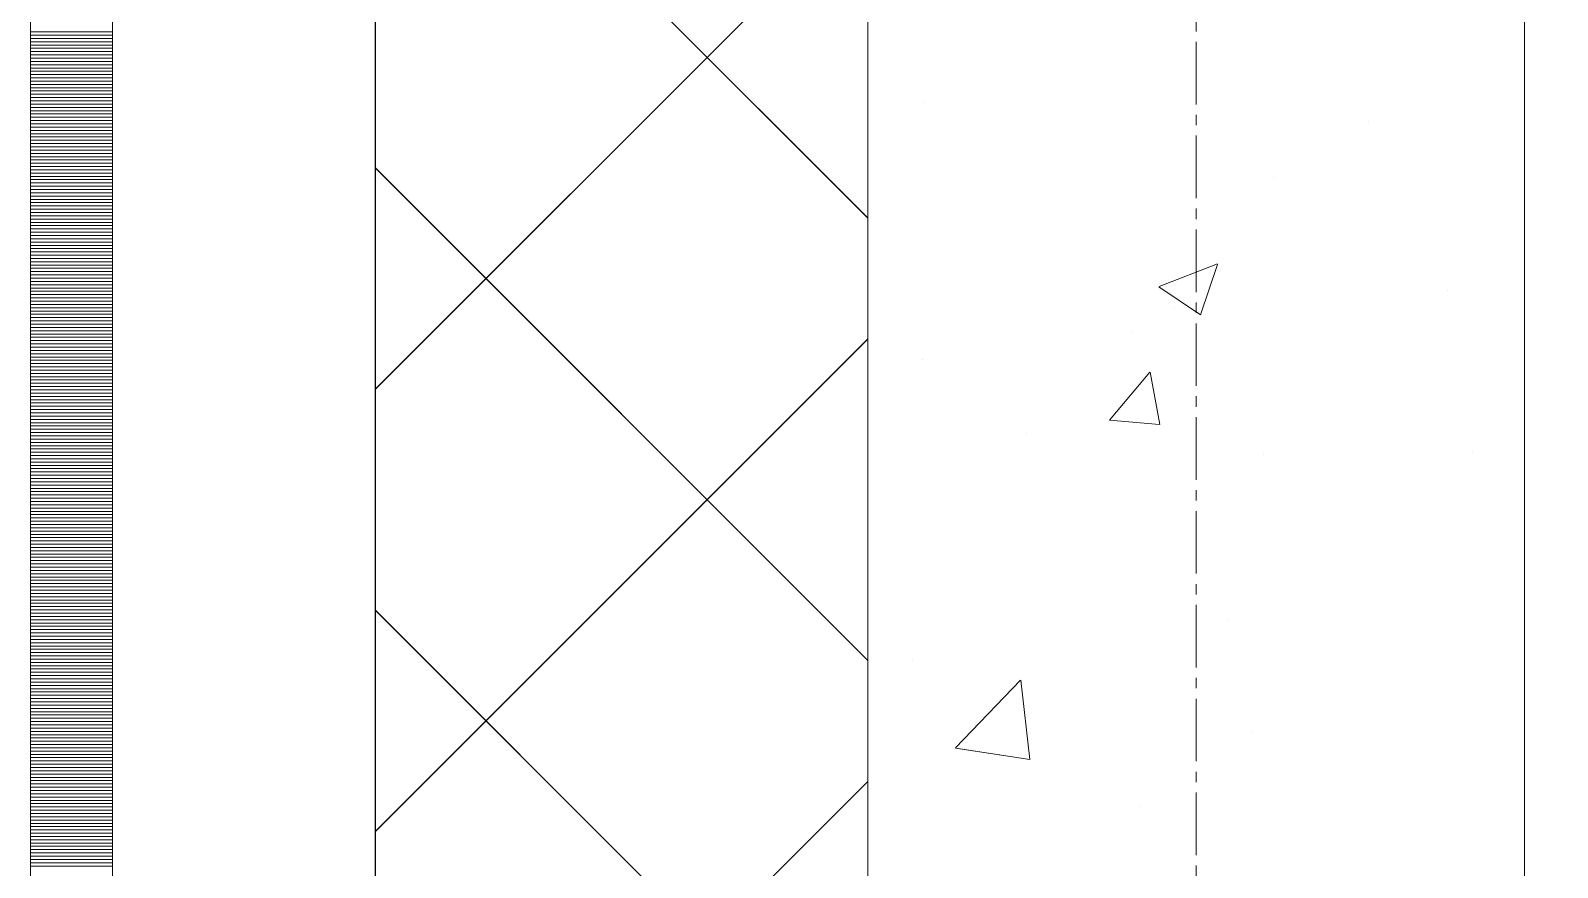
# Model space of a CAD drawing. Header units: millimetres. Extents: x 470010 to 1231400, y -134005 to 421770.
# Drawn here: x 672518.6 to 672983.6, y -74023.9 to -73769.1 of the extents above; entities that cross this region are included whole.
import ezdxf
from ezdxf.enums import TextEntityAlignment as Align

# ---------------------------------------------------------------- set-up
doc = ezdxf.new("R2010")
doc.units = ezdxf.units.MM
doc.linetypes.add('CENTER2', pattern=[28.575, 19.05, -3.175, 3.175, -3.175])
doc.linetypes.add('DASHED', pattern=[19.05, 12.7, -6.35])
doc.layers.get('Defpoints').update_dxf_attribs({"color": 140})
doc.layers.add('АР_Делит', color=120, linetype='Continuous', lineweight=0, plot=False)
for name, color, linetype, lineweight in [('АР_Стены ПЕНОблок', 52, 'Continuous', 20), ('АР_Тонкая', 254, 'Continuous', 5), ('АР_Утеплитель', 31, 'Continuous', 0), ('АР_Штриховка', 8, 'Continuous', 0)]:
    doc.layers.add(name, color=color, linetype=linetype, lineweight=lineweight)
doc.layers.add('РД_Оси_100', color=7, linetype='Continuous', lineweight=0, true_color=0x525252)
doc.styles.add('style1', font='ARIALN.TTF')

# ---------------------------------------------------------------- blocks, each defined once
blk = doc.blocks.new('СОШ_2200_АР_ОСИ_М100_28.05.24')
at = {"layer": 'АР_Делит', "color": 251, "linetype": 'DASHED', "true_color": 0x636466}
blk.add_lwpolyline([(114955, 135155), (114955, -355), (93595.036, -355), (93595.036, 13855), (94145, 13855), (94145, 68320), (66055, 68320), (66055, 13857.73), (83455, 13857.73), (83455, -355), (45245, -355), (45245, 13145), (44695, 13145), (44695, 26755), (45245, 26755), (45245, 68320), (20455, 68320), (20455, 26755), (27955, 26755), (27955, 13145), (-355, 13145), (-355, 100855)], dxfattribs=at)
at = {"layer": 'РД_Оси_100', "color": 251, "linetype": 'CENTER2', "true_color": 0x636466}
blk.add_line((0, -6155), (0, 139938.679), dxfattribs=at)
blk = doc.blocks.new('A$C9108343f')
at = {"layer": 'АР_Стены ПЕНОблок', "color": 18, "linetype": 'Continuous', "lineweight": 20, "true_color": 0x000000}
for p, q in [((7054.96, 97555), (7054.96, 21355)), ((7254.96, 21355), (7254.96, 97555))]:
    blk.add_line(p, q, dxfattribs=at)
at = {"layer": 'АР_Тонкая', "color": 18, "linetype": 'Continuous', "lineweight": 5, "true_color": 0x000000}
for p, q in [((6799.96, 97555), (6799.96, 21355)), ((6824.96, 97555), (6824.96, 21355)), ((6824.96, 21355), (6824.96, 97555)), ((6904.96, 21355), (6904.96, 97555))]:
    blk.add_line(p, q, dxfattribs=at)
at = {"layer": 'АР_Утеплитель', "color": 18, "linetype": 'Continuous', "lineweight": 0, "true_color": 0x000000}
for p, q in [((6904.96, 97555), (6904.96, 21355)), ((7054.96, 21355), (7054.96, 97555))]:
    blk.add_line(p, q, dxfattribs=at)
at = {"layer": 'АР_Штриховка', "color": 18, "linetype": 'Continuous', "lineweight": 0, "true_color": 0x000000}
for p, q in [((7054.96, 26540.08), (6904.96, 26690.08)), ((6904.96, 26487.94), (7054.96, 26637.94)), ((6799.96, 26596.75), (6824.96, 26596.75)), ((6799.96, 26595.75), (6824.96, 26595.75)), ((6799.96, 26594.75), (6824.96, 26594.75)), ((6799.96, 26593.75), (6824.96, 26593.75)), ((6799.96, 26592.75), (6824.96, 26592.75)), ((6799.96, 26591.75), (6824.96, 26591.75)), ((6799.96, 26590.75), (6824.96, 26590.75)), ((6799.96, 26589.75), (6824.96, 26589.75)), ((6799.96, 26588.75), (6824.96, 26588.75)), ((6799.96, 26587.75), (6824.96, 26587.75)), ((6799.96, 26586.75), (6824.96, 26586.75)), ((6799.96, 26585.75), (6824.96, 26585.75)), ((6799.96, 26584.75), (6824.96, 26584.75)), ((6799.96, 26583.75), (6824.96, 26583.75)), ((6799.96, 26582.75), (6824.96, 26582.75)), ((6799.96, 26581.75), (6824.96, 26581.75)), ((6799.96, 26580.75), (6824.96, 26580.75)), ((6799.96, 26579.75), (6824.96, 26579.75)), ((6799.96, 26578.75), (6824.96, 26578.75)), ((6799.96, 26577.75), (6824.96, 26577.75)), ((6799.96, 26576.75), (6824.96, 26576.75)), ((6799.96, 26575.75), (6824.96, 26575.75)), ((6799.96, 26574.75), (6824.96, 26574.75)), ((7071.88, 26575.31), (7071.88, 26575.31)), ((6799.96, 26573.75), (6824.96, 26573.75)), ((6799.96, 26572.75), (6824.96, 26572.75)), ((6799.96, 26571.75), (6824.96, 26571.75)), ((6799.96, 26570.75), (6824.96, 26570.75)), ((6799.96, 26569.75), (6824.96, 26569.75)), ((6799.96, 26568.75), (6824.96, 26568.75)), ((6799.96, 26567.75), (6824.96, 26567.75)), ((6799.96, 26566.75), (6824.96, 26566.75)), ((6799.96, 26565.75), (6824.96, 26565.75)), ((7207.47, 26569.59), (7207.47, 26569.59)), ((6799.96, 26564.75), (6824.96, 26564.75)), ((6799.96, 26563.75), (6824.96, 26563.75)), ((6799.96, 26562.75), (6824.96, 26562.75)), ((6799.96, 26561.75), (6824.96, 26561.75)), ((6799.96, 26560.75), (6824.96, 26560.75)), ((6799.96, 26559.75), (6824.96, 26559.75)), ((6799.96, 26558.75), (6824.96, 26558.75)), ((6799.96, 26557.75), (6824.96, 26557.75)), ((6799.96, 26556.75), (6824.96, 26556.75)), ((6799.96, 26555.75), (6824.96, 26555.75)), ((6799.96, 26554.75), (6824.96, 26554.75)), ((6799.96, 26553.75), (6824.96, 26553.75)), ((6799.96, 26552.75), (6824.96, 26552.75)), ((6799.96, 26551.75), (6824.96, 26551.75)), ((7054.96, 26405.37), (6904.96, 26555.37)), ((7178.41, 26552.5), (7178.41, 26552.5)), ((6799.96, 26550.75), (6824.96, 26550.75)), ((6799.96, 26549.75), (6824.96, 26549.75)), ((6799.96, 26548.75), (6824.96, 26548.75)), ((6799.96, 26547.75), (6824.96, 26547.75)), ((6799.96, 26546.75), (6824.96, 26546.75)), ((6799.96, 26545.75), (6824.96, 26545.75)), ((6799.96, 26544.75), (6824.96, 26544.75)), ((6799.96, 26543.75), (6824.96, 26543.75)), ((6799.96, 26542.75), (6824.96, 26542.75)), ((6799.96, 26541.75), (6824.96, 26541.75)), ((6799.96, 26540.75), (6824.96, 26540.75)), ((6799.96, 26539.75), (6824.96, 26539.75)), ((6799.96, 26538.75), (6824.96, 26538.75)), ((6799.96, 26537.75), (6824.96, 26537.75)), ((6799.96, 26536.75), (6824.96, 26536.75)), ((6799.96, 26535.75), (6824.96, 26535.75)), ((6799.96, 26534.75), (6824.96, 26534.75)), ((6799.96, 26533.75), (6824.96, 26533.75)), ((6799.96, 26532.75), (6824.96, 26532.75)), ((6799.96, 26531.75), (6824.96, 26531.75)), ((6799.96, 26530.75), (6824.96, 26530.75)), ((6799.96, 26529.75), (6824.96, 26529.75)), ((6799.96, 26528.75), (6824.96, 26528.75)), ((6799.96, 26527.75), (6824.96, 26527.75)), ((6799.96, 26526.75), (6824.96, 26526.75)), ((6799.96, 26525.75), (6824.96, 26525.75)), ((6799.96, 26524.75), (6824.96, 26524.75)), ((6799.96, 26523.75), (6824.96, 26523.75)), ((7143.65, 26519.24), (7161.43, 26526.07)), ((7156.24, 26510.6), (7161.39, 26525.95)), ((6799.96, 26522.75), (6824.96, 26522.75)), ((6799.96, 26521.75), (6824.96, 26521.75)), ((6799.96, 26520.75), (6824.96, 26520.75)), ((6799.96, 26519.75), (6824.96, 26519.75)), ((7143.59, 26519.12), (7156.23, 26510.6)), ((6799.96, 26518.75), (6824.96, 26518.75)), ((6799.96, 26517.75), (6824.96, 26517.75)), ((6799.96, 26516.75), (6824.96, 26516.75)), ((6799.96, 26515.75), (6824.96, 26515.75)), ((6799.96, 26514.75), (6824.96, 26514.75)), ((7231.47, 26518.12), (7231.47, 26518.12)), ((6799.96, 26513.75), (6824.96, 26513.75)), ((6799.96, 26512.75), (6824.96, 26512.75)), ((6799.96, 26511.75), (6824.96, 26511.75)), ((6799.96, 26510.75), (6824.96, 26510.75)), ((6799.96, 26509.75), (6824.96, 26509.75)), ((7148.22, 26512.49), (7148.22, 26512.49)), ((6799.96, 26508.75), (6824.96, 26508.75)), ((6799.96, 26507.75), (6824.96, 26507.75)), ((6799.96, 26506.75), (6824.96, 26506.75)), ((6799.96, 26505.75), (6824.96, 26505.75)), ((7135.27, 26505.45), (7135.27, 26505.45)), ((6799.96, 26504.75), (6824.96, 26504.75)), ((6799.96, 26503.75), (6824.96, 26503.75)), ((6799.96, 26502.75), (6824.96, 26502.75)), ((6799.96, 26501.75), (6824.96, 26501.75)), ((6799.96, 26500.75), (6824.96, 26500.75)), ((6904.96, 26353.23), (7054.96, 26503.23)), ((6799.96, 26499.75), (6824.96, 26499.75)), ((6799.96, 26498.75), (6824.96, 26498.75)), ((6799.96, 26497.75), (6824.96, 26497.75)), ((6799.96, 26496.75), (6824.96, 26496.75)), ((6799.96, 26495.75), (6824.96, 26495.75)), ((7071.68, 26497.08), (7071.68, 26497.08)), ((6799.96, 26494.75), (6824.96, 26494.75)), ((6799.96, 26493.75), (6824.96, 26493.75)), ((6799.96, 26492.75), (6824.96, 26492.75)), ((6799.96, 26491.75), (6824.96, 26491.75)), ((7128.58, 26478.5), (7140.82, 26493.09)), ((7143.9, 26477.19), (7140.96, 26493.11)), ((6799.96, 26490.75), (6824.96, 26490.75)), ((6799.96, 26489.75), (6824.96, 26489.75)), ((6799.96, 26488.75), (6824.96, 26488.75)), ((6799.96, 26487.75), (6824.96, 26487.75)), ((6799.96, 26486.75), (6824.96, 26486.75)), ((6799.96, 26485.75), (6824.96, 26485.75)), ((6799.96, 26484.75), (6824.96, 26484.75)), ((6799.96, 26483.75), (6824.96, 26483.75)), ((6799.96, 26482.75), (6824.96, 26482.75)), ((6799.96, 26481.75), (6824.96, 26481.75)), ((6799.96, 26480.75), (6824.96, 26480.75)), ((6799.96, 26479.75), (6824.96, 26479.75)), ((6799.96, 26478.75), (6824.96, 26478.75)), ((6799.96, 26477.75), (6824.96, 26477.75)), ((7128.58, 26478.49), (7143.76, 26477.16)), ((6799.96, 26476.75), (6824.96, 26476.75)), ((6799.96, 26475.75), (6824.96, 26475.75)), ((6799.96, 26474.75), (6824.96, 26474.75)), ((6799.96, 26473.75), (6824.96, 26473.75)), ((6799.96, 26472.75), (6824.96, 26472.75)), ((7103.38, 26474.59), (7103.38, 26474.59)), ((6799.96, 26471.75), (6824.96, 26471.75)), ((6799.96, 26470.75), (6824.96, 26470.75)), ((6799.96, 26469.75), (6824.96, 26469.75)), ((6799.96, 26468.75), (6824.96, 26468.75)), ((7175.32, 26467.95), (7175.32, 26467.95)), ((7238.97, 26468.86), (7238.97, 26468.86)), ((6799.96, 26467.75), (6824.96, 26467.75)), ((6799.96, 26466.75), (6824.96, 26466.75)), ((6799.96, 26465.75), (6824.96, 26465.75)), ((6799.96, 26464.75), (6824.96, 26464.75)), ((6799.96, 26463.75), (6824.96, 26463.75)), ((6799.96, 26462.75), (6824.96, 26462.75)), ((6799.96, 26461.75), (6824.96, 26461.75)), ((6799.96, 26460.75), (6824.96, 26460.75)), ((6799.96, 26459.75), (6824.96, 26459.75)), ((6799.96, 26458.75), (6824.96, 26458.75)), ((6799.96, 26457.75), (6824.96, 26457.75)), ((6799.96, 26456.75), (6824.96, 26456.75)), ((6799.96, 26455.75), (6824.96, 26455.75)), ((6799.96, 26454.75), (6824.96, 26454.75)), ((6799.96, 26453.75), (6824.96, 26453.75)), ((6799.96, 26452.75), (6824.96, 26452.75)), ((6799.96, 26451.75), (6824.96, 26451.75)), ((6799.96, 26450.75), (6824.96, 26450.75)), ((6799.96, 26449.75), (6824.96, 26449.75)), ((6799.96, 26448.75), (6824.96, 26448.75)), ((6799.96, 26447.75), (6824.96, 26447.75)), ((6799.96, 26446.75), (6824.96, 26446.75)), ((6799.96, 26445.75), (6824.96, 26445.75)), ((6799.96, 26444.75), (6824.96, 26444.75)), ((6799.96, 26443.75), (6824.96, 26443.75)), ((6799.96, 26442.75), (6824.96, 26442.75)), ((6799.96, 26441.75), (6824.96, 26441.75)), ((6799.96, 26440.75), (6824.96, 26440.75)), ((6799.96, 26439.75), (6824.96, 26439.75)), ((6799.96, 26438.75), (6824.96, 26438.75)), ((6799.96, 26437.75), (6824.96, 26437.75)), ((6799.96, 26436.75), (6824.96, 26436.75)), ((6799.96, 26435.75), (6824.96, 26435.75)), ((6799.96, 26434.75), (6824.96, 26434.75)), ((6799.96, 26433.75), (6824.96, 26433.75)), ((6799.96, 26432.75), (6824.96, 26432.75)), ((6799.96, 26431.75), (6824.96, 26431.75)), ((6799.96, 26430.75), (6824.96, 26430.75)), ((6799.96, 26429.75), (6824.96, 26429.75)), ((6799.96, 26428.75), (6824.96, 26428.75)), ((6799.96, 26427.75), (6824.96, 26427.75)), ((6799.96, 26426.75), (6824.96, 26426.75)), ((6799.96, 26425.75), (6824.96, 26425.75)), ((6799.96, 26424.75), (6824.96, 26424.75)), ((6799.96, 26423.75), (6824.96, 26423.75)), ((6799.96, 26422.75), (6824.96, 26422.75)), ((6799.96, 26421.75), (6824.96, 26421.75)), ((6799.96, 26420.75), (6824.96, 26420.75)), ((6799.96, 26419.75), (6824.96, 26419.75)), ((6799.96, 26418.75), (6824.96, 26418.75)), ((6799.96, 26417.75), (6824.96, 26417.75)), ((6799.96, 26416.75), (6824.96, 26416.75)), ((7054.96, 26270.67), (6904.96, 26420.67)), ((7164.65, 26417.94), (7164.65, 26417.94)), ((6799.96, 26415.75), (6824.96, 26415.75)), ((6799.96, 26414.75), (6824.96, 26414.75)), ((6799.96, 26413.75), (6824.96, 26413.75)), ((6799.96, 26412.75), (6824.96, 26412.75)), ((6799.96, 26411.75), (6824.96, 26411.75)), ((6799.96, 26410.75), (6824.96, 26410.75)), ((6799.96, 26409.75), (6824.96, 26409.75)), ((6799.96, 26408.75), (6824.96, 26408.75)), ((6799.96, 26407.75), (6824.96, 26407.75)), ((6799.96, 26406.75), (6824.96, 26406.75)), ((6799.96, 26405.75), (6824.96, 26405.75)), ((6799.96, 26404.75), (6824.96, 26404.75)), ((6799.96, 26403.75), (6824.96, 26403.75)), ((6799.96, 26402.75), (6824.96, 26402.75)), ((7068.45, 26405.27), (7068.45, 26405.27)), ((6799.96, 26401.75), (6824.96, 26401.75)), ((6799.96, 26400.75), (6824.96, 26400.75)), ((6799.96, 26399.75), (6824.96, 26399.75)), ((6799.96, 26398.75), (6824.96, 26398.75)), ((7081.66, 26378.74), (7101.45, 26399.36)), ((7104.3, 26375.24), (7101.49, 26399.36)), ((6799.96, 26397.75), (6824.96, 26397.75)), ((6799.96, 26396.75), (6824.96, 26396.75)), ((6799.96, 26395.75), (6824.96, 26395.75)), ((6799.96, 26394.75), (6824.96, 26394.75)), ((6799.96, 26393.75), (6824.96, 26393.75)), ((6799.96, 26392.75), (6824.96, 26392.75)), ((6799.96, 26391.75), (6824.96, 26391.75)), ((6799.96, 26390.75), (6824.96, 26390.75)), ((6799.96, 26389.75), (6824.96, 26389.75)), ((6799.96, 26388.75), (6824.96, 26388.75)), ((6799.96, 26387.75), (6824.96, 26387.75)), ((6799.96, 26386.75), (6824.96, 26386.75)), ((6799.96, 26385.75), (6824.96, 26385.75)), ((6799.96, 26384.75), (6824.96, 26384.75)), ((6799.96, 26383.75), (6824.96, 26383.75)), ((6799.96, 26382.75), (6824.96, 26382.75)), ((6799.96, 26381.75), (6824.96, 26381.75)), ((6799.96, 26380.75), (6824.96, 26380.75)), ((6799.96, 26379.75), (6824.96, 26379.75)), ((7172.23, 26383.39), (7172.23, 26383.39)), ((6799.96, 26378.75), (6824.96, 26378.75)), ((6799.96, 26377.75), (6824.96, 26377.75)), ((6799.96, 26376.75), (6824.96, 26376.75)), ((6799.96, 26375.75), (6824.96, 26375.75)), ((7081.69, 26378.67), (7104.28, 26375.17)), ((6799.96, 26374.75), (6824.96, 26374.75)), ((6799.96, 26373.75), (6824.96, 26373.75)), ((6799.96, 26372.75), (6824.96, 26372.75)), ((6799.96, 26371.75), (6824.96, 26371.75)), ((6799.96, 26370.75), (6824.96, 26370.75)), ((6799.96, 26369.75), (6824.96, 26369.75)), ((6799.96, 26368.75), (6824.96, 26368.75)), ((6799.96, 26367.75), (6824.96, 26367.75)), ((6799.96, 26366.75), (6824.96, 26366.75)), ((6799.96, 26365.75), (6824.96, 26365.75)), ((6904.96, 26218.53), (7054.96, 26368.53)), ((6799.96, 26364.75), (6824.96, 26364.75)), ((6799.96, 26363.75), (6824.96, 26363.75)), ((6799.96, 26362.75), (6824.96, 26362.75)), ((6799.96, 26361.75), (6824.96, 26361.75)), ((7137.73, 26360.94), (7137.73, 26360.94)), ((6799.96, 26360.75), (6824.96, 26360.75)), ((6799.96, 26359.75), (6824.96, 26359.75)), ((6799.96, 26358.75), (6824.96, 26358.75)), ((6799.96, 26357.75), (6824.96, 26357.75)), ((6799.96, 26356.75), (6824.96, 26356.75)), ((6799.96, 26355.75), (6824.96, 26355.75)), ((6799.96, 26354.75), (6824.96, 26354.75)), ((6799.96, 26353.75), (6824.96, 26353.75)), ((6799.96, 26352.75), (6824.96, 26352.75)), ((6799.96, 26351.75), (6824.96, 26351.75)), ((6799.96, 26350.75), (6824.96, 26350.75)), ((6799.96, 26349.75), (6824.96, 26349.75)), ((6799.96, 26348.75), (6824.96, 26348.75)), ((6799.96, 26347.75), (6824.96, 26347.75)), ((6799.96, 26346.75), (6824.96, 26346.75)), ((6799.96, 26345.75), (6824.96, 26345.75)), ((6799.96, 26344.75), (6824.96, 26344.75)), ((6799.96, 26343.75), (6824.96, 26343.75)), ((6799.96, 26342.75), (6824.96, 26342.75))]:
    blk.add_line(p, q, dxfattribs=at)
at = {"layer": 'РД_Оси_100'}
blk.add_blockref('СОШ_2200_АР_ОСИ_М100_28.05.24', (7154.96, 6755), dxfattribs=at)
at = {"layer": 'Defpoints', "color": 18, "true_color": 0x000000, "style": 'style1'}
for p in [(143949.34, 316089.12), (143974.98, 281639.5), (143890.4, 273244.71), (143839.99, 264276.81), (143967.75, 254892.38), (12251.96, 104178.14), (12382.58, 96023.14)]:
    blk.add_attdef('АР-ПОМЕЩЕНИЕ:НАИМЕНОВАНИЕ', text='', height=100, dxfattribs=at).set_placement(p, align=Align.MIDDLE)
at = {"layer": 'Defpoints', "color": 18, "true_color": 0x000000, "style": 'style1', "flags": 8}
for p in [(143951.3, 279099.09), (143848.34, 269251.11), (143875.33, 260094.25), (144049.74, 250824.7), (163419.28, 238153.36), (155897.46, 237965.97), (183037.2, 237965.97), (143342.94, 237876.19)]:
    blk.add_attdef('АР-ПОМЕЩЕНИЕ:НАИМЕНОВАНИЕ', text='', height=100, dxfattribs=at).set_placement(p, align=Align.MIDDLE)

msp = doc.modelspace()

# ---------------------------------------------------------------- linework, layer by layer
at = {"layer": 'АР_Стены ПЕНОблок', "color": 18, "linetype": 'Continuous', "lineweight": 20, "true_color": 0x000000}
for p, q in [((672773.57, -2811.242), (672773.57, -79011.242)), ((672973.57, -79011.242), (672973.57, -2811.242))]:
    msp.add_line(p, q, dxfattribs=at)
at = {"layer": 'АР_Тонкая', "color": 18, "linetype": 'Continuous', "lineweight": 5, "true_color": 0x000000}
for p, q in [((672518.57, -2811.242), (672518.57, -79011.242)), ((672543.57, -2811.242), (672543.57, -79011.242)), ((672543.57, -79011.242), (672543.57, -2811.242)), ((672623.57, -79011.242), (672623.57, -2811.242))]:
    msp.add_line(p, q, dxfattribs=at)
at = {"layer": 'АР_Утеплитель', "color": 18, "linetype": 'Continuous', "lineweight": 0, "true_color": 0x000000}
for p, q in [((672623.57, -2811.242), (672623.57, -79011.242)), ((672773.57, -79011.242), (672773.57, -2811.242))]:
    msp.add_line(p, q, dxfattribs=at)
at = {"layer": 'АР_Штриховка', "color": 18, "linetype": 'Continuous', "lineweight": 0, "true_color": 0x000000}
for p, q in [((672773.57, -73826.166), (672623.57, -73676.166)), ((672623.57, -73878.303), (672773.57, -73728.303)), ((672518.57, -73769.492), (672543.57, -73769.492)), ((672518.57, -73770.492), (672543.57, -73770.492)), ((672518.57, -73771.492), (672543.57, -73771.492)), ((672518.57, -73772.492), (672543.57, -73772.492)), ((672518.57, -73773.492), (672543.57, -73773.492)), ((672518.57, -73774.492), (672543.57, -73774.492)), ((672518.57, -73775.492), (672543.57, -73775.492)), ((672518.57, -73776.492), (672543.57, -73776.492)), ((672518.57, -73777.492), (672543.57, -73777.492)), ((672518.57, -73778.492), (672543.57, -73778.492)), ((672518.57, -73779.492), (672543.57, -73779.492)), ((672518.57, -73780.492), (672543.57, -73780.492)), ((672518.57, -73781.492), (672543.57, -73781.492)), ((672518.57, -73782.492), (672543.57, -73782.492)), ((672518.57, -73783.492), (672543.57, -73783.492)), ((672518.57, -73784.492), (672543.57, -73784.492)), ((672518.57, -73785.492), (672543.57, -73785.492)), ((672518.57, -73786.492), (672543.57, -73786.492)), ((672518.57, -73787.492), (672543.57, -73787.492)), ((672518.57, -73788.492), (672543.57, -73788.492)), ((672518.57, -73789.492), (672543.57, -73789.492)), ((672518.57, -73790.492), (672543.57, -73790.492)), ((672518.57, -73791.492), (672543.57, -73791.492)), ((672518.57, -73792.492), (672543.57, -73792.492)), ((672518.57, -73793.492), (672543.57, -73793.492)), ((672518.57, -73794.492), (672543.57, -73794.492)), ((672518.57, -73795.492), (672543.57, -73795.492)), ((672518.57, -73796.492), (672543.57, -73796.492)), ((672518.57, -73797.492), (672543.57, -73797.492)), ((672518.57, -73798.492), (672543.57, -73798.492)), ((672518.57, -73799.492), (672543.57, -73799.492)), ((672518.57, -73800.492), (672543.57, -73800.492)), ((672518.57, -73801.492), (672543.57, -73801.492)), ((672518.57, -73802.492), (672543.57, -73802.492)), ((672518.57, -73803.492), (672543.57, -73803.492)), ((672518.57, -73804.492), (672543.57, -73804.492)), ((672518.57, -73805.492), (672543.57, -73805.492)), ((672518.57, -73806.492), (672543.57, -73806.492)), ((672518.57, -73807.492), (672543.57, -73807.492)), ((672518.57, -73808.492), (672543.57, -73808.492)), ((672518.57, -73809.492), (672543.57, -73809.492)), ((672518.57, -73810.492), (672543.57, -73810.492)), ((672518.57, -73811.492), (672543.57, -73811.492)), ((672518.57, -73812.492), (672543.57, -73812.492)), ((672518.57, -73813.492), (672543.57, -73813.492)), ((672773.57, -73960.87), (672623.57, -73810.87)), ((672518.57, -73814.492), (672543.57, -73814.492)), ((672518.57, -73815.492), (672543.57, -73815.492)), ((672518.57, -73816.492), (672543.57, -73816.492)), ((672518.57, -73817.492), (672543.57, -73817.492)), ((672518.57, -73818.492), (672543.57, -73818.492)), ((672518.57, -73819.492), (672543.57, -73819.492)), ((672518.57, -73820.492), (672543.57, -73820.492)), ((672518.57, -73821.492), (672543.57, -73821.492)), ((672518.57, -73822.492), (672543.57, -73822.492)), ((672518.57, -73823.492), (672543.57, -73823.492)), ((672518.57, -73824.492), (672543.57, -73824.492)), ((672518.57, -73825.492), (672543.57, -73825.492)), ((672518.57, -73826.492), (672543.57, -73826.492)), ((672518.57, -73827.492), (672543.57, -73827.492)), ((672518.57, -73828.492), (672543.57, -73828.492)), ((672518.57, -73829.492), (672543.57, -73829.492)), ((672518.57, -73830.492), (672543.57, -73830.492)), ((672518.57, -73831.492), (672543.57, -73831.492)), ((672518.57, -73832.492), (672543.57, -73832.492)), ((672518.57, -73833.492), (672543.57, -73833.492)), ((672518.57, -73834.492), (672543.57, -73834.492)), ((672518.57, -73835.492), (672543.57, -73835.492)), ((672518.57, -73836.492), (672543.57, -73836.492)), ((672518.57, -73837.492), (672543.57, -73837.492)), ((672518.57, -73838.492), (672543.57, -73838.492)), ((672518.57, -73839.492), (672543.57, -73839.492)), ((672518.57, -73840.492), (672543.57, -73840.492)), ((672518.57, -73841.492), (672543.57, -73841.492)), ((672862.258, -73846.998), (672880.043, -73840.171)), ((672874.848, -73855.645), (672879.998, -73840.296)), ((672518.57, -73842.492), (672543.57, -73842.492)), ((672518.57, -73843.492), (672543.57, -73843.492)), ((672518.57, -73844.492), (672543.57, -73844.492)), ((672518.57, -73845.492), (672543.57, -73845.492)), ((672518.57, -73846.492), (672543.57, -73846.492)), ((672518.57, -73847.492), (672543.57, -73847.492)), ((672518.57, -73848.492), (672543.57, -73848.492)), ((672518.57, -73849.492), (672543.57, -73849.492)), ((672518.57, -73850.492), (672543.57, -73850.492)), ((672862.203, -73847.12), (672874.838, -73855.642)), ((672518.57, -73851.492), (672543.57, -73851.492)), ((672518.57, -73852.492), (672543.57, -73852.492)), ((672518.57, -73853.492), (672543.57, -73853.492)), ((672518.57, -73854.492), (672543.57, -73854.492)), ((672518.57, -73855.492), (672543.57, -73855.492)), ((672518.57, -73856.492), (672543.57, -73856.492)), ((672518.57, -73857.492), (672543.57, -73857.492)), ((672518.57, -73858.492), (672543.57, -73858.492)), ((672518.57, -73859.492), (672543.57, -73859.492)), ((672518.57, -73860.492), (672543.57, -73860.492)), ((672518.57, -73861.492), (672543.57, -73861.492)), ((672518.57, -73862.492), (672543.57, -73862.492)), ((672518.57, -73863.492), (672543.57, -73863.492)), ((672518.57, -73864.492), (672543.57, -73864.492)), ((672623.57, -74013.007), (672773.57, -73863.007)), ((672518.57, -73865.492), (672543.57, -73865.492)), ((672518.57, -73866.492), (672543.57, -73866.492)), ((672518.57, -73867.492), (672543.57, -73867.492)), ((672518.57, -73868.492), (672543.57, -73868.492)), ((672518.57, -73869.492), (672543.57, -73869.492)), ((672518.57, -73870.492), (672543.57, -73870.492)), ((672518.57, -73871.492), (672543.57, -73871.492)), ((672518.57, -73872.492), (672543.57, -73872.492)), ((672518.57, -73873.492), (672543.57, -73873.492)), ((672518.57, -73874.492), (672543.57, -73874.492)), ((672847.191, -73887.747), (672859.436, -73873.154)), ((672862.511, -73889.054), (672859.574, -73873.133)), ((672518.57, -73875.492), (672543.57, -73875.492)), ((672518.57, -73876.492), (672543.57, -73876.492)), ((672518.57, -73877.492), (672543.57, -73877.492)), ((672518.57, -73878.492), (672543.57, -73878.492)), ((672518.57, -73879.492), (672543.57, -73879.492)), ((672518.57, -73880.492), (672543.57, -73880.492)), ((672518.57, -73881.492), (672543.57, -73881.492)), ((672518.57, -73882.492), (672543.57, -73882.492)), ((672518.57, -73883.492), (672543.57, -73883.492)), ((672518.57, -73884.492), (672543.57, -73884.492)), ((672518.57, -73885.492), (672543.57, -73885.492)), ((672518.57, -73886.492), (672543.57, -73886.492)), ((672518.57, -73887.492), (672543.57, -73887.492)), ((672518.57, -73888.492), (672543.57, -73888.492)), ((672847.191, -73887.751), (672862.373, -73889.079)), ((672518.57, -73889.492), (672543.57, -73889.492)), ((672518.57, -73890.492), (672543.57, -73890.492)), ((672518.57, -73891.492), (672543.57, -73891.492)), ((672518.57, -73892.492), (672543.57, -73892.492)), ((672518.57, -73893.492), (672543.57, -73893.492)), ((672518.57, -73894.492), (672543.57, -73894.492)), ((672518.57, -73895.492), (672543.57, -73895.492)), ((672518.57, -73896.492), (672543.57, -73896.492)), ((672518.57, -73897.492), (672543.57, -73897.492)), ((672518.57, -73898.492), (672543.57, -73898.492)), ((672518.57, -73899.492), (672543.57, -73899.492)), ((672518.57, -73900.492), (672543.57, -73900.492)), ((672518.57, -73901.492), (672543.57, -73901.492)), ((672518.57, -73902.492), (672543.57, -73902.492)), ((672518.57, -73903.492), (672543.57, -73903.492)), ((672518.57, -73904.492), (672543.57, -73904.492)), ((672518.57, -73905.492), (672543.57, -73905.492)), ((672518.57, -73906.492), (672543.57, -73906.492)), ((672518.57, -73907.492), (672543.57, -73907.492)), ((672518.57, -73908.492), (672543.57, -73908.492)), ((672518.57, -73909.492), (672543.57, -73909.492)), ((672518.57, -73910.492), (672543.57, -73910.492)), ((672518.57, -73911.492), (672543.57, -73911.492)), ((672518.57, -73912.492), (672543.57, -73912.492)), ((672518.57, -73913.492), (672543.57, -73913.492)), ((672518.57, -73914.492), (672543.57, -73914.492)), ((672518.57, -73915.492), (672543.57, -73915.492)), ((672518.57, -73916.492), (672543.57, -73916.492)), ((672518.57, -73917.492), (672543.57, -73917.492)), ((672518.57, -73918.492), (672543.57, -73918.492)), ((672518.57, -73919.492), (672543.57, -73919.492)), ((672518.57, -73920.492), (672543.57, -73920.492)), ((672518.57, -73921.492), (672543.57, -73921.492)), ((672518.57, -73922.492), (672543.57, -73922.492)), ((672518.57, -73923.492), (672543.57, -73923.492)), ((672518.57, -73924.492), (672543.57, -73924.492)), ((672518.57, -73925.492), (672543.57, -73925.492)), ((672518.57, -73926.492), (672543.57, -73926.492)), ((672518.57, -73927.492), (672543.57, -73927.492)), ((672518.57, -73928.492), (672543.57, -73928.492)), ((672518.57, -73929.492), (672543.57, -73929.492)), ((672518.57, -73930.492), (672543.57, -73930.492)), ((672518.57, -73931.492), (672543.57, -73931.492)), ((672518.57, -73932.492), (672543.57, -73932.492)), ((672518.57, -73933.492), (672543.57, -73933.492)), ((672518.57, -73934.492), (672543.57, -73934.492)), ((672518.57, -73935.492), (672543.57, -73935.492)), ((672518.57, -73936.492), (672543.57, -73936.492)), ((672518.57, -73937.492), (672543.57, -73937.492)), ((672518.57, -73938.492), (672543.57, -73938.492)), ((672518.57, -73939.492), (672543.57, -73939.492)), ((672518.57, -73940.492), (672543.57, -73940.492)), ((672518.57, -73941.492), (672543.57, -73941.492)), ((672518.57, -73942.492), (672543.57, -73942.492)), ((672518.57, -73943.492), (672543.57, -73943.492)), ((672518.57, -73944.492), (672543.57, -73944.492)), ((672518.57, -73945.492), (672543.57, -73945.492)), ((672518.57, -73946.492), (672543.57, -73946.492)), ((672518.57, -73947.492), (672543.57, -73947.492)), ((672518.57, -73948.492), (672543.57, -73948.492)), ((672773.57, -74095.574), (672623.57, -73945.574)), ((672518.57, -73949.492), (672543.57, -73949.492)), ((672518.57, -73950.492), (672543.57, -73950.492)), ((672518.57, -73951.492), (672543.57, -73951.492)), ((672518.57, -73952.492), (672543.57, -73952.492)), ((672518.57, -73953.492), (672543.57, -73953.492)), ((672518.57, -73954.492), (672543.57, -73954.492)), ((672518.57, -73955.492), (672543.57, -73955.492)), ((672518.57, -73956.492), (672543.57, -73956.492)), ((672518.57, -73957.492), (672543.57, -73957.492)), ((672518.57, -73958.492), (672543.57, -73958.492)), ((672518.57, -73959.492), (672543.57, -73959.492)), ((672518.57, -73960.492), (672543.57, -73960.492)), ((672518.57, -73961.492), (672543.57, -73961.492)), ((672518.57, -73962.492), (672543.57, -73962.492)), ((672518.57, -73963.492), (672543.57, -73963.492)), ((672518.57, -73964.492), (672543.57, -73964.492)), ((672518.57, -73965.492), (672543.57, -73965.492)), ((672518.57, -73966.492), (672543.57, -73966.492)), ((672518.57, -73967.492), (672543.57, -73967.492)), ((672800.276, -73987.506), (672820.059, -73966.887)), ((672822.908, -73991.004), (672820.102, -73966.882)), ((672518.57, -73968.492), (672543.57, -73968.492)), ((672518.57, -73969.492), (672543.57, -73969.492)), ((672518.57, -73970.492), (672543.57, -73970.492)), ((672518.57, -73971.492), (672543.57, -73971.492)), ((672518.57, -73972.492), (672543.57, -73972.492)), ((672518.57, -73973.492), (672543.57, -73973.492)), ((672518.57, -73974.492), (672543.57, -73974.492)), ((672518.57, -73975.492), (672543.57, -73975.492)), ((672518.57, -73976.492), (672543.57, -73976.492)), ((672518.57, -73977.492), (672543.57, -73977.492)), ((672518.57, -73978.492), (672543.57, -73978.492)), ((672518.57, -73979.492), (672543.57, -73979.492)), ((672518.57, -73980.492), (672543.57, -73980.492)), ((672518.57, -73981.492), (672543.57, -73981.492)), ((672518.57, -73982.492), (672543.57, -73982.492)), ((672518.57, -73983.492), (672543.57, -73983.492)), ((672518.57, -73984.492), (672543.57, -73984.492)), ((672518.57, -73985.492), (672543.57, -73985.492)), ((672518.57, -73986.492), (672543.57, -73986.492)), ((672518.57, -73987.492), (672543.57, -73987.492)), ((672518.57, -73988.492), (672543.57, -73988.492)), ((672518.57, -73989.492), (672543.57, -73989.492)), ((672518.57, -73990.492), (672543.57, -73990.492)), ((672800.307, -73987.572), (672822.897, -73991.075)), ((672518.57, -73991.492), (672543.57, -73991.492)), ((672518.57, -73992.492), (672543.57, -73992.492)), ((672518.57, -73993.492), (672543.57, -73993.492)), ((672518.57, -73994.492), (672543.57, -73994.492)), ((672518.57, -73995.492), (672543.57, -73995.492)), ((672518.57, -73996.492), (672543.57, -73996.492)), ((672518.57, -73997.492), (672543.57, -73997.492)), ((672518.57, -73998.492), (672543.57, -73998.492)), ((672518.57, -73999.492), (672543.57, -73999.492)), ((672623.57, -74147.711), (672773.57, -73997.711)), ((672518.57, -74000.492), (672543.57, -74000.492)), ((672518.57, -74001.492), (672543.57, -74001.492)), ((672518.57, -74002.492), (672543.57, -74002.492)), ((672518.57, -74003.492), (672543.57, -74003.492)), ((672518.57, -74004.492), (672543.57, -74004.492)), ((672518.57, -74005.492), (672543.57, -74005.492)), ((672518.57, -74006.492), (672543.57, -74006.492)), ((672518.57, -74007.492), (672543.57, -74007.492)), ((672518.57, -74008.492), (672543.57, -74008.492)), ((672518.57, -74009.492), (672543.57, -74009.492)), ((672518.57, -74010.492), (672543.57, -74010.492)), ((672518.57, -74011.492), (672543.57, -74011.492)), ((672518.57, -74012.492), (672543.57, -74012.492)), ((672518.57, -74013.492), (672543.57, -74013.492)), ((672518.57, -74014.492), (672543.57, -74014.492)), ((672518.57, -74015.492), (672543.57, -74015.492)), ((672518.57, -74016.492), (672543.57, -74016.492)), ((672518.57, -74017.492), (672543.57, -74017.492)), ((672518.57, -74018.492), (672543.57, -74018.492)), ((672518.57, -74019.492), (672543.57, -74019.492)), ((672518.57, -74020.492), (672543.57, -74020.492)), ((672518.57, -74021.492), (672543.57, -74021.492)), ((672518.57, -74022.492), (672543.57, -74022.492)), ((672518.57, -74023.492), (672543.57, -74023.492))]:
    msp.add_line(p, q, dxfattribs=at)

# ---------------------------------------------------------------- block references
msp.add_blockref('A$C9108343f', (665718.612, -100366.242))
at = {"layer": 'РД_Оси_100'}
msp.add_blockref('СОШ_2200_АР_ОСИ_М100_28.05.24', (672873.57, -93611.242), dxfattribs=at)

doc.saveas('drawing.dxf')
